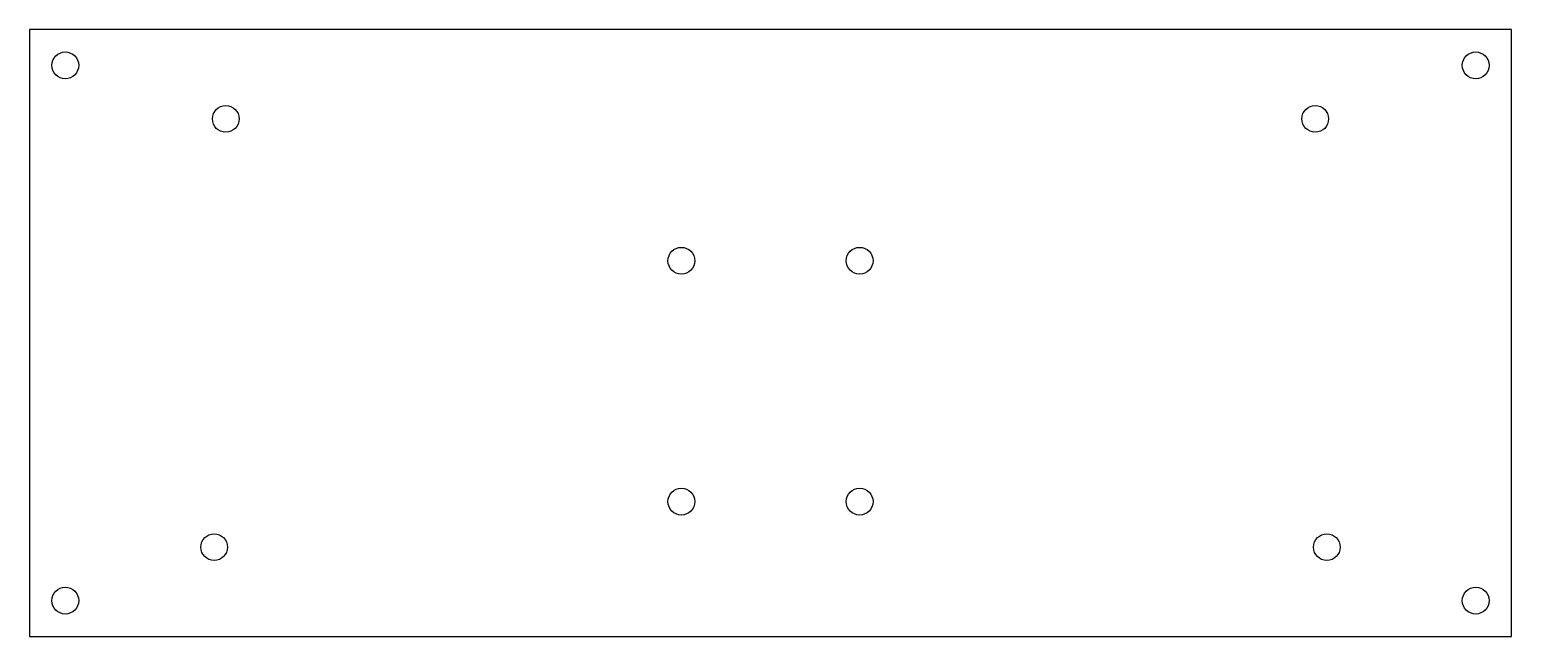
# Model space of a CAD drawing. Extents: x -21 to 145, y -10 to 58.
import ezdxf

# ---------------------------------------------------------------- set-up
doc = ezdxf.new("R2010")
doc.units = 0
doc.layers.add('DEFAULT', color=7, linetype='CONTINUOUS')

msp = doc.modelspace()

# ---------------------------------------------------------------- linework, layer by layer
at = {"layer": 'DEFAULT'}
msp.add_lwpolyline([(145.5, 58), (-20.7, 58), (-20.7, -10), (145.5, -10), (145.5, 58)], dxfattribs=at)
for centre in [(-16.7, 54), (141.5, 54), (1.3, 48), (123.5, 48), (52.4, 32.1), (72.4, 32.1), (52.4, 5.1), (72.4, 5.1), (0, 0), (124.8, 0), (-16.7, -6), (141.5, -6)]:
    msp.add_circle(centre, 1.5, dxfattribs=at)

doc.saveas('drawing.dxf')
